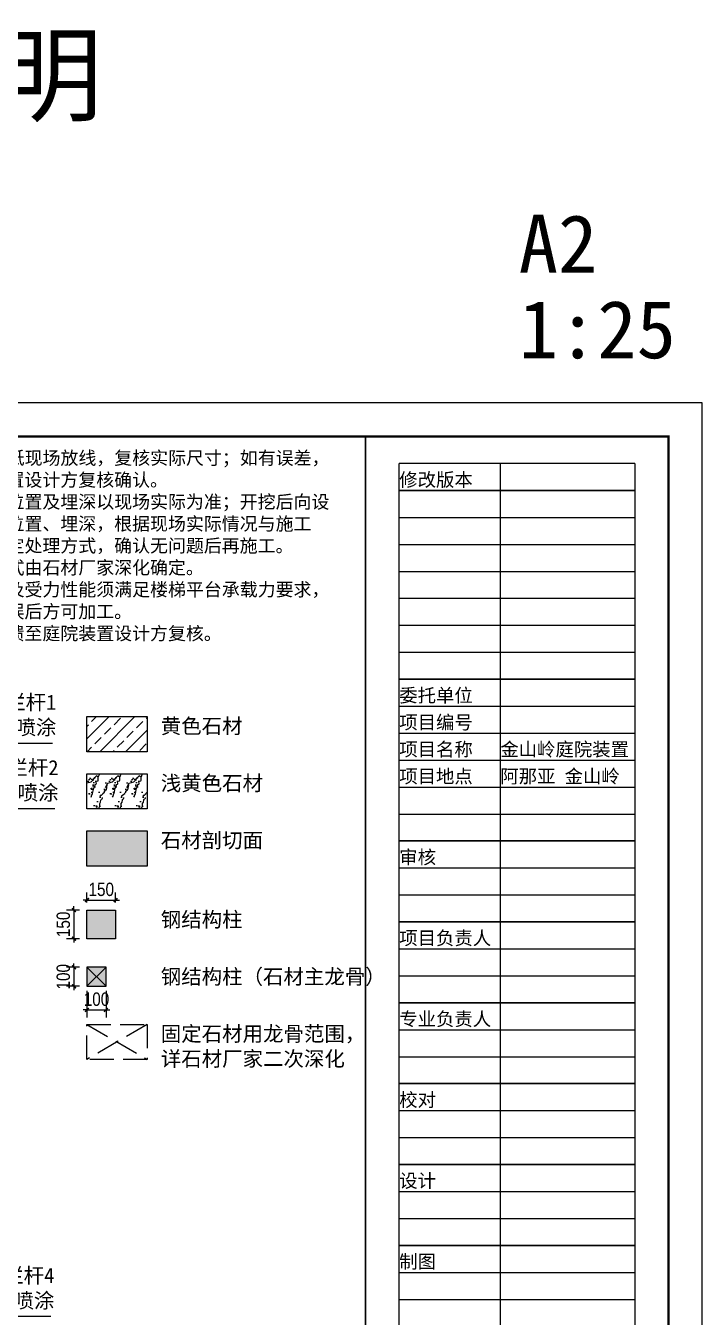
# Model space of a CAD drawing. Extents: x 9928 to 93764, y -101273 to -34887.
# Drawn here: x 32132 to 35681, y -81082 to -74308 of the extents above; entities that cross this region are included whole.
import ezdxf
from ezdxf import colors
from ezdxf.entities.mleader import LeaderData, LeaderLine
from ezdxf.enums import TextEntityAlignment as Align
from ezdxf.math import Vec2, Vec3

# ---------------------------------------------------------------- set-up
doc = ezdxf.new("R2010")
doc.units = 0
doc.header["$LTSCALE"] = 1000
doc.header["$MEASUREMENT"] = 0
doc.linetypes.add('DASH', pattern=[0.35, 0.25, -0.1])
doc.layers.add('_0', color=7, linetype='Continuous', lineweight=25)
for name, color, linetype in [('A-ANNO-DIMS', 6, 'Continuous'), ('A-ANNO-NOTE', 4, 'Continuous'), ('A-FLOR-STRS', 54, 'Continuous'), ('A-FURN-PATT-251', 251, 'Continuous'), ('A-PRTN-PRHT', 216, 'Continuous'), ('S-COLS', 5, 'Continuous'), ('SPACE_HATCH', 8, 'Continuous')]:
    doc.layers.add(name, color=color, linetype=linetype)
doc.layers.add('A-ANNO-NPLT', color=250, linetype='Continuous', plot=False)
doc.styles.add('DIM_T3', font='ARIALN.TTF')
doc.styles.add('EN', font='ARIALN.TTF')
doc.styles.get("Standard").update_dxf_attribs({"font": 'gbenor.shx', "bigfont": 'gbcbig.shx'})
doc.styles.add('TBLK-A1$0$EN', font='')
doc.styles.get('TBLK-A1$0$EN').set_extended_font_data('SimSun')
doc.dimstyles.new('_TCH_ARCH&&20', dxfattribs={"dimtxt": 70, "dimasz": 20, "dimexe": 40, "dimexo": 40, "dimgap": 20, "dimtad": 1, "dimdec": 0, "dimzin": 0, "dimdsep": 46, "dimtxsty": 'DIM_T3', "dimblk": 'ARCHTICK', "dimcen": 0.09, "dimclrd": 6, "dimclre": 6, "dimclrt": 6, "dimazin": 2, "dimtfac": 1, "dimtdec": 0, "dimtix": 1, "dimtmove": 2, "dimatfit": 3, "dimfxl": 100, "dimfxlon": 1, "dimtolj": 1, "dimtzin": 0, "dimarcsym": 0})

# ---------------------------------------------------------------- blocks, each defined once
blk = doc.blocks.new('jiegouzhu 100')
at = {"layer": 'SPACE_HATCH'}
h = blk.add_hatch(color=256, dxfattribs=at)
h.dxf.hatch_style = 1
h.paths.add_polyline_path([(40119.9, -80658.3), (40219.9, -80658.3), (40219.9, -80758.3), (40119.9, -80758.3)])
at = {"layer": 'S-COLS'}
for p, q in [((40119.9, -80658.3), (40219.9, -80758.3)), ((40119.9, -80758.3), (40219.9, -80658.3))]:
    blk.add_line(p, q, dxfattribs=at)
blk.add_lwpolyline([(40119.9, -80658.3), (40119.9, -80758.3), (40219.9, -80758.3), (40219.9, -80658.3)], close=True, dxfattribs=at)
blk = doc.blocks.new('_ArchTick')
at = {"color": 0, "linetype": 'ByBlock', "const_width": 0.4}
blk.add_lwpolyline([(-0.5, -0.5), (0.5, 0.5)], dxfattribs=at)
blk = doc.blocks.new('*D901')
at = {"layer": 'A-ANNO-DIMS', "color": 6, "lineweight": -2, "transparency": 16777216}
for p, q in [((59143.4, -83353.9), (59143.4, -83301.3)), ((59293.4, -83353.9), (59293.4, -83301.3)), ((59143.4, -83341.3), (59123.4, -83341.3)), ((59143.4, -83341.3), (59293.4, -83341.3)), ((59293.4, -83341.3), (59313.4, -83341.3))]:
    blk.add_line(p, q, dxfattribs=at)
at = {"layer": 'Defpoints', "color": 0, "transparency": 16777216}
for p in [(59293.4, -83341.3), (59143.4, -83393.9), (59293.4, -83393.9)]:
    blk.add_point(p, dxfattribs=at)
at = {"layer": 'A-ANNO-DIMS', "color": 6, "lineweight": -2, "transparency": 16777216, "xscale": 20, "yscale": 20, "zscale": 20}
blk.add_blockref('_ArchTick', (59143.4, -83341.3), dxfattribs=at)
at = {"layer": 'A-ANNO-DIMS', "color": 6, "lineweight": -2, "transparency": 16777216, "xscale": 20, "yscale": 20, "zscale": 20, "rotation": 180}
blk.add_blockref('_ArchTick', (59293.4, -83341.3), dxfattribs=at)
at = {"layer": 'A-ANNO-DIMS', "color": 6, "transparency": 16777216, "insert": (59218.4, -83285.6), "char_height": 70, "attachment_point": 5, "style": 'DIM_T3'}
blk.add_mtext('\\A1;150', dxfattribs=at)
blk = doc.blocks.new('*D902')
at = {"layer": 'A-ANNO-DIMS', "color": 6, "lineweight": -2, "transparency": 16777216}
for p, q in [((59075.2, -83393.9), (59075.2, -83373.9)), ((59103.4, -83393.9), (59035.2, -83393.9)), ((59075.2, -83393.9), (59075.2, -83543.9)), ((59103.4, -83543.9), (59035.2, -83543.9)), ((59075.2, -83543.9), (59075.2, -83563.9))]:
    blk.add_line(p, q, dxfattribs=at)
at = {"layer": 'Defpoints', "color": 0, "transparency": 16777216}
for p in [(59143.4, -83393.9), (59075.2, -83543.9), (59143.4, -83543.9)]:
    blk.add_point(p, dxfattribs=at)
at = {"layer": 'A-ANNO-DIMS', "color": 6, "lineweight": -2, "transparency": 16777216, "xscale": 20, "yscale": 20, "zscale": 20}
for p, rotation in [((59075.2, -83393.9), 270), ((59075.2, -83543.9), 90)]:
    blk.add_blockref('_ArchTick', p, dxfattribs=dict(at, rotation=rotation))
at = {"layer": 'A-ANNO-DIMS', "color": 6, "transparency": 16777216, "insert": (59019.5, -83468.9), "char_height": 70, "attachment_point": 5, "rotation": 90, "style": 'DIM_T3'}
blk.add_mtext('\\A1;150', dxfattribs=at)
blk = doc.blocks.new('*D903')
at = {"layer": 'A-ANNO-DIMS', "color": 6, "lineweight": -2, "transparency": 16777216}
for p, q in [((59143.4, -83817.4), (59143.4, -83957.4)), ((59243.4, -83817.4), (59243.4, -83957.4)), ((59143.4, -83917.4), (59123.4, -83917.4)), ((59143.4, -83917.4), (59243.4, -83917.4)), ((59243.4, -83917.4), (59263.4, -83917.4))]:
    blk.add_line(p, q, dxfattribs=at)
at = {"layer": 'Defpoints', "color": 0, "transparency": 16777216}
for p in [(59143.4, -83693.6), (59243.4, -83693.6), (59243.4, -83917.4)]:
    blk.add_point(p, dxfattribs=at)
at = {"layer": 'A-ANNO-DIMS', "color": 6, "lineweight": -2, "transparency": 16777216, "xscale": 20, "yscale": 20, "zscale": 20}
blk.add_blockref('_ArchTick', (59143.4, -83917.4), dxfattribs=at)
at = {"layer": 'A-ANNO-DIMS', "color": 6, "lineweight": -2, "transparency": 16777216, "xscale": 20, "yscale": 20, "zscale": 20, "rotation": 180}
blk.add_blockref('_ArchTick', (59243.4, -83917.4), dxfattribs=at)
at = {"layer": 'A-ANNO-DIMS', "color": 6, "transparency": 16777216, "insert": (59193.4, -83861.7), "char_height": 70, "attachment_point": 5, "style": 'DIM_T3'}
blk.add_mtext('\\A1;100', dxfattribs=at)
blk = doc.blocks.new('*D904')
at = {"layer": 'A-ANNO-DIMS', "color": 6, "lineweight": -2, "transparency": 16777216}
for p, q in [((59103.4, -83693.6), (59035.2, -83693.6)), ((59075.2, -83693.6), (59075.2, -83673.6)), ((59075.2, -83693.6), (59075.2, -83793.6)), ((59103.4, -83793.6), (59035.2, -83793.6)), ((59075.2, -83793.6), (59075.2, -83813.6))]:
    blk.add_line(p, q, dxfattribs=at)
at = {"layer": 'Defpoints', "color": 0, "transparency": 16777216}
for p in [(59143.4, -83693.6), (59075.2, -83793.6), (59143.4, -83793.6)]:
    blk.add_point(p, dxfattribs=at)
at = {"layer": 'A-ANNO-DIMS', "color": 6, "lineweight": -2, "transparency": 16777216, "xscale": 20, "yscale": 20, "zscale": 20}
for p, rotation in [((59075.2, -83693.6), 270), ((59075.2, -83793.6), 90)]:
    blk.add_blockref('_ArchTick', p, dxfattribs=dict(at, rotation=rotation))
at = {"layer": 'A-ANNO-DIMS', "color": 6, "transparency": 16777216, "insert": (59019.5, -83743.6), "char_height": 70, "attachment_point": 5, "rotation": 90, "style": 'DIM_T3'}
blk.add_mtext('\\A1;100', dxfattribs=at)
blk = doc.blocks.new('_DotSmall')
at = {"color": 0, "linetype": 'ByBlock', "const_width": 0.5}
blk.add_lwpolyline([(-0.0625, 0, 1), (0.0625, 0, 1)], format="xyb", close=True, dxfattribs=at)
blk = doc.blocks.new('alsidufhasdf')
at = {"layer": 'A-ANNO-NOTE', "const_width": 12.5, "flags": 128}
blk.add_lwpolyline([(-69970.8, -65800.3), (-69970.8, -51475.3), (-80015.8, -51475.3), (-80015.8, -65800.3)], close=True, dxfattribs=at)
at = {"layer": 'A-ANNO-NOTE', "const_width": 8.75, "flags": 128}
blk.add_lwpolyline([(-71544.3, -56795.3), (-71544.3, -51475.3)], dxfattribs=at)
at = {"layer": 'A-ANNO-NOTE', "const_width": 8.75}
for points in [[(-71369.3, -51755.3), (-70145.8, -51755.3)], [(-71369.3, -52735.3), (-70145.8, -52735.3)], [(-71369.3, -53575.3), (-70145.8, -53575.3)], [(-71369.3, -53995.3), (-70145.8, -53995.3)], [(-71369.3, -54415.3), (-70145.8, -54415.3)], [(-71369.3, -54835.3), (-70145.8, -54835.3)], [(-71369.3, -55255.3), (-70145.8, -55255.3)], [(-71369.3, -55675.3), (-70145.8, -55675.3)]]:
    blk.add_lwpolyline(points, dxfattribs=at)
at = {"layer": 'A-ANNO-NPLT'}
for p, q in [((-70145.8, -51615.3), (-71369.3, -51615.3)), ((-70844.3, -51615.3), (-70844.3, -56655.3)), ((-71369.3, -51755.3), (-70145.8, -51755.3)), ((-71369.3, -51895.3), (-70145.8, -51895.3)), ((-71369.3, -52035.3), (-70145.8, -52035.3)), ((-71369.3, -52175.3), (-70145.8, -52175.3)), ((-71369.3, -52315.3), (-70145.8, -52315.3)), ((-71369.3, -52455.3), (-70145.8, -52455.3)), ((-71369.3, -52595.3), (-70145.8, -52595.3)), ((-71369.3, -52735.3), (-70145.8, -52735.3)), ((-71369.3, -52875.3), (-70145.8, -52875.3)), ((-71369.3, -53015.3), (-70145.8, -53015.3)), ((-71369.3, -53155.3), (-70145.8, -53155.3)), ((-71369.3, -53295.3), (-70145.8, -53295.3)), ((-71369.3, -53435.3), (-70145.8, -53435.3)), ((-71369.3, -53575.3), (-70145.8, -53575.3)), ((-71369.3, -53715.3), (-70145.8, -53715.3)), ((-71369.3, -53855.3), (-70145.8, -53855.3)), ((-71369.3, -53995.3), (-70145.8, -53995.3)), ((-71369.3, -54135.3), (-70145.8, -54135.3)), ((-71369.3, -54275.3), (-70145.8, -54275.3)), ((-71369.3, -54415.3), (-70145.8, -54415.3)), ((-71369.3, -54555.3), (-70145.8, -54555.3)), ((-71369.3, -54695.3), (-70145.8, -54695.3)), ((-71369.3, -54835.3), (-70145.8, -54835.3)), ((-71369.3, -54975.3), (-70145.8, -54975.3)), ((-71369.3, -55115.3), (-70145.8, -55115.3)), ((-71369.3, -55255.3), (-70145.8, -55255.3)), ((-71369.3, -55395.3), (-70145.8, -55395.3)), ((-71369.3, -55535.3), (-70145.8, -55535.3)), ((-71369.3, -55815.3), (-70145.8, -55815.3)), ((-71369.3, -55955.3), (-70145.8, -55955.3)), ((-71369.3, -55955.3), (-70145.8, -55955.3))]:
    blk.add_line(p, q, dxfattribs=at)
blk.add_lwpolyline([(-69795.8, -66000.3), (-69795.8, -51300.3), (-80190.8, -51300.3), (-80190.8, -66000.3)], close=True, dxfattribs=at)
for points in [[(-71369.3, -56655.3), (-71369.3, -51615.3)], [(-70145.8, -51615.3), (-70145.8, -56655.3)]]:
    blk.add_lwpolyline(points, dxfattribs=at)
at = {"layer": 'A-ANNO-NOTE', "style": 'TBLK-A1$0$EN'}
for s, p in [('修改版本', (-71369.3, -51755.3)), ('委托单位', (-71369.3, -52875.3)), ('项目编号', (-71369.3, -53015.3)), ('项目名称', (-71369.3, -53155.3)), ('金山岭庭院装置', (-70844.3, -53155.3)), ('项目地点', (-71369.3, -53295.3)), ('阿那亚 金山岭', (-70844.3, -53295.3)), ('审核', (-71369.3, -53715.3)), ('项目负责人', (-71369.3, -54135.3)), ('专业负责人', (-71369.3, -54555.3)), ('校对', (-71369.3, -54975.3)), ('设计', (-71369.3, -55395.3)), ('制图', (-71369.3, -55815.3))]:
    blk.add_text(s, height=70, dxfattribs=at).set_placement(p, align=Align.BOTTOM_LEFT)
at = {"layer": 'A-ANNO-NOTE', "char_height": 300, "attachment_point": 1, "style": 'DIM_T3'}
for s, insert in [('{\\fSimSun|b0|i0|c134|p2;A2}', (-70748.7, -50324.1)), ('{\\fSimSun|b0|i0|c134|p2;1:25}', (-70748.7, -50769))]:
    blk.add_mtext_dynamic_manual_height_columns(s, width=5992.162, gutter_width=1500, heights=[0], dxfattribs=dict(at, insert=insert))
blk = doc.blocks.new('zhushi')
at = {"layer": 'A-ANNO-NOTE', "insert": (72990.3, -89836.6), "char_height": 69, "width": 2885.372, "attachment_point": 1, "style": 'EN'}
blk.add_mtext('{\\fSimSun|b0|i0|c134|p2;注：1、施工前须依据图纸现场放线，复核实际尺寸；如有误差，  \\P       须反馈至庭院装置设计方复核确认。\\P    2、水井、地下管线位置及埋深以现场实际为准；开挖后向设\\P       计方反馈其具体位置、埋深，根据现场实际情况与施工 \\P       实际经验共同商定处理方式，确认无问题后再施工。\\P    3、石材具体安装方式由石材厂家深化确定。\\P    4、石材尺度、强度及受力性能须满足楼梯平台承载力要求，\\P       并经厂家确认无误后方可加工。\\P       如需调整，请反馈至庭院装置设计方复核。}', dxfattribs=at)
blk = doc.blocks.new('tuli')
at = {"layer": 'A-FURN-PATT-251'}
h = blk.add_hatch(dxfattribs=at)
h.set_pattern_fill('ANSI33', color=256, scale=29.970074)
h.set_pattern_definition([(45, (48170.99, -42952.51), (-67.28473, 67.28473), []), (45, (48238.27, -42952.51), (-67.28473, 67.28473), [47.5775, -23.78875])])
h.paths.add_polyline_path([(59143.4, -82563.3), (59143.4, -82379.2), (59458.8, -82379.2), (59458.8, -82563.3)])
h = blk.add_hatch(dxfattribs=at)
h.set_pattern_fill('大理石', color=256, scale=37.462592)
h.set_pattern_definition([(41.98721, (48264.644, -42939.663), (224.77555, 168.581669), [3.60005, -752.4114]), (68.19859, (48211.126, -42945.283), (112.387777, 337.163331), [12.96914, -894.8709]), (60.945396, (48208.45, -42951.705), (112.3877695, 168.58167), [5.51, -1151.59293]), (90, (48211.13, -42946.89), (112.38778, -7e-15), [1.60554, -166.9761]), (71.56505, (48263.574, -42942.875), (2e-07, 168.581666), [3.38477, -352.0166]), (171.469234, (48263.574, -42942.875), (-112.3877766, 1e-06), [5.41167, -1131.03934]), (79.2157, (48256.081, -42953.31), (112.3877776, 674.3266623), [11.44084, -1189.84726]), (62.132996, (48171.523, -42901.9333), (449.55110256, 842.90833084), [26.33417, -5503.84107]), (0, (48173.14, -42877.22), (0, 168.58167), [0, -112.38778]), (64.983107, (48245.913, -42846.542), (224.7755546, 505.7449962), [17.7176, -1842.6311]), (81.43911, (48289.2624, -42913.172), (224.77555363, 1517.23498), [25.16626, -5259.74864]), (82.874984, (48227.1816, -42897.9195), (112.3877703, 842.9083284), [12.94427, -2705.3534]), (76.75948, (48215.943, -42933.2413), (112.3877781, 505.7449961), [28.03954, -2916.1126]), (0, (48198.42, -42933.16), (0, 168.58167), [0, -112.38778]), (0, (48200.23, -42934.96), (0, 168.58167), [0, -112.38778]), (0, (48212.87, -42925.94), (0, 168.58167), [0, -112.38778]), (0, (48209.26, -42906.09), (0, 168.58167), [0, -112.38778]), (59.036243, (48222.365, -42905.947), (112.387768, 168.5816703), [9.36182, -1956.6213]), (0, (48227.17, -42898.23), (0, 168.58167), [0, -112.38778]), (0, (48212.87, -42904.29), (0, 168.58167), [0, -112.38778]), (0, (48218.29, -42893.46), (0, 168.58167), [0, -112.38778]), (0, (48212.87, -42909.7), (0, 168.58167), [0, -112.38778]), (50.19443, (48278.024, -42921.2), (112.387777, 168.581666), [4.1799, -873.5967]), (90, (48278.02, -42926.02), (112.38778, -7e-15), [4.8166, -163.76504]), (43.66778, (48272.137, -42931.636), (337.1633313, 337.1633304), [8.13843, -1700.9319]), (90, (48272.14, -42933.24), (112.38778, -7e-15), [1.60554, -166.9761]), (39.80557, (48267.32, -42937.255), (224.7755486, 168.581672), [6.26983, -1310.39506]), (0, (48250.79, -42925.94), (0, 168.58167), [0, -112.38778]), (0, (48278.27, -42920.85), (0, 168.58167), [0, -112.38778]), (0, (48278.27, -42920.85), (0, 168.58167), [0, -112.38778]), (29.357753, (48280.7, -42917.989), (337.16333, 168.5816665), [9.8246, -1021.75807]), (0, (48277.88, -42909.7), (0, 168.58167), [0, -112.38778]), (146.30993, (48245.913, -42846.542), (-224.7755554, 168.5816626), [11.5777, -1204.08196]), (8.130102, (48233.604, -42869.02), (1123.8777621, 168.5816645), [11.3529, -2372.75188]), (47.862405, (48208.45, -42872.231), (449.5511082, 505.7449961), [15.1561, -3167.6213]), (14.620874, (48183.832, -42878.653), (674.3266602, 168.5816725), [25.44216, -2645.98477]), (0, (48193, -42868.2), (0, 168.58167), [0, -112.38778]), (18.43495, (48228.787, -42885.075), (449.551108, 168.581665), [5.07716, -1061.1269]), (16.69924, (48233.604, -42883.47), (112.387775, 9e-06), [2.7937, -583.8877]), (101.093723, (48236.2796, -42882.667), (-224.775556, 1180.0716475), [13.90696, -2906.5538]), (0, (48221.9, -42875.41), (0, 168.58167), [0, -112.38778]), (0, (48233.54, -42868.7), (0, 168.58167), [0, -112.38778]), (0, (48218.29, -42888.04), (0, 168.58167), [0, -112.38778]), (0, (48203.84, -42851.95), (0, 168.58167), [0, -112.38778]), (0, (48198.42, -42859.17), (0, 168.58167), [0, -112.38778]), (44.144903, (48227.1816, -42848.9505), (337.1633316, 337.163331), [12.6788, -2649.868]), (54.582945, (48218.6187, -42860.992), (112.3877773, 168.58166484), [14.7757, -3088.12435]), (0, (48227.33, -42848.84), (0, 168.58167), [0, -112.38778]), (0, (48211.06, -42857.37), (0, 168.58167), [0, -112.38778]), (0, (48227.33, -42848.84), (0, 168.58167), [0, -112.38778]), (0, (48218.64, -42861.25), (0, 168.58167), [0, -112.38778]), (75.06858, (48244.842, -42867.414), (112.387777, 505.744997), [4.1541, -868.20963]), (90, (48245.91, -42863.4), (112.38778, -7e-15), [16.85817, -151.7235]), (50.19443, (48265.715, -42792.757), (112.387777, 168.581666), [4.1799, -873.5967]), (0, (48234.54, -42828.5), (0, 168.58167), [0, -112.38778]), (0, (48238.15, -42830.3), (0, 168.58167), [0, -112.38778]), (0, (48223.7, -42826.69), (0, 168.58167), [0, -112.38778]), (0, (48241.76, -42806.84), (0, 168.58167), [0, -112.38778]), (53.130102, (48253.405, -42816.84), (112.3877772, 168.5816654), [8.0277, -1677.7889]), (90, (48253.4, -42830.49), (112.38778, -7e-15), [13.6471, -154.93458]), (0, (48253.42, -42830.22), (0, 168.58167), [0, -112.38778]), (23.19859, (48261.968, -42794.362), (337.163331, 168.581666), [4.0758, -851.844]), (66.03751, (48260.898, -42796.77), (112.387777, 337.16333), [2.63546, -550.81016]), (66.03751, (48259.828, -42799.18), (112.387777, 337.16333), [2.63546, -550.81016]), (81.869898, (48258.222, -42810.4175), (112.3877775, 842.9083276), [11.3529, -2372.75188]), (90, (48268.39, -42789.55), (112.38778, -7e-15), [4.01385, -164.5678]), (0, (48256.05, -42783.93), (0, 168.58167), [0, -112.38778])])
h.paths.add_polyline_path([(59143.4, -82863), (59143.4, -82678.9), (59458.8, -82678.9), (59458.8, -82863)])
h = blk.add_hatch(color=253, dxfattribs=at)
h.dxf.hatch_style = 1
h.paths.add_polyline_path([(59143.4, -83162.7), (59143.4, -82978.6), (59458.8, -82978.6), (59458.8, -83162.7)])
at = {"layer": 'SPACE_HATCH'}
h = blk.add_hatch(color=256, dxfattribs=at)
h.dxf.hatch_style = 1
h.paths.add_polyline_path([(59143.4, -83543.9), (59143.4, -83393.9), (59293.4, -83393.9), (59293.4, -83543.9)])
at = {"layer": 'A-FLOR-STRS'}
for points in [[(59143.4, -82563.3), (59143.4, -82379.2), (59458.8, -82379.2), (59458.8, -82563.3)], [(59143.4, -82863), (59143.4, -82678.9), (59458.8, -82678.9), (59458.8, -82863)]]:
    blk.add_lwpolyline(points, close=True, dxfattribs=at)
at = {"layer": 'A-PRTN-PRHT', "linetype": 'DASH', "ltscale": 0.5}
for p, q in [((59143.4, -83993.3), (59458.8, -84177.4)), ((59458.8, -83993.3), (59143.4, -84177.4))]:
    blk.add_line(p, q, dxfattribs=at)
at = {"layer": 'A-PRTN-PRHT'}
blk.add_lwpolyline([(59143.4, -83162.7), (59143.4, -82978.6), (59458.8, -82978.6), (59458.8, -83162.7)], close=True, dxfattribs=at)
at = {"layer": 'A-PRTN-PRHT', "linetype": 'DASH', "ltscale": 0.5}
blk.add_lwpolyline([(59143.4, -84177.4), (59143.4, -83993.3), (59458.8, -83993.3), (59458.8, -84177.4)], close=True, dxfattribs=at)
at = {"layer": 'S-COLS'}
blk.add_lwpolyline([(59143.4, -83543.9), (59143.4, -83393.9), (59293.4, -83393.9), (59293.4, -83543.9)], close=True, dxfattribs=at)
at = {"layer": '_0'}
blk.add_blockref('jiegouzhu 100', (19023.5, -3035.3), dxfattribs=at)
at = {"layer": 'A-ANNO-NOTE', "char_height": 78.671, "attachment_point": 1, "style": 'EN'}
for s, insert, width in [('{\\fSimSun|b0|i0|c134|p2;黄色石材}', (59530.7, -82389.1), 639.258), ('{\\fSimSun|b0|i0|c134|p2;浅黄色石材}', (59530.7, -82688.8), 639.258), ('{\\fSimSun|b0|i0|c134|p2;石材剖切面}', (59530.7, -82988.5), 639.258), ('{\\fSimSun|b0|i0|c134|p2;钢结构柱}', (59530.7, -83403.8), 639.258), ('{\\fSimSun|b0|i0|c134|p2;钢结构柱（石材主龙骨）}', (59530.7, -83703.5), 1275.523), ('{\\fSimSun|b0|i0|c134|p2;固定石材用龙骨范围，\\P详石材厂家二次深化}', (59530.7, -84003.2), 1196.525)]:
    blk.add_mtext(s, dxfattribs=dict(at, insert=insert, width=width))
at = {"layer": 'A-ANNO-DIMS'}
for base, p1, p2, picture, middle in [((59293.4, -83341.3), (59143.4, -83393.9), (59293.4, -83393.9), '*D901', (59218.4, -83285.6)), ((59243.4, -83917.4), (59143.4, -83693.6), (59243.4, -83693.6), '*D903', (59193.4, -83861.7))]:
    dim = blk.add_linear_dim(base=base, p1=p1, p2=p2, dimstyle='_TCH_ARCH&&20', dxfattribs=at)
    dim.commit()
    dim.dimension.update_dxf_attribs({"geometry": picture, "text_midpoint": middle})
for base, p1, p2, picture, middle in [((59075.2, -83543.9), (59143.4, -83393.9), (59143.4, -83543.9), '*D902', (59019.5, -83468.9)), ((59075.2, -83793.6), (59143.4, -83693.6), (59143.4, -83793.6), '*D904', (59019.5, -83743.6))]:
    dim = blk.add_linear_dim(base=base, p1=p1, p2=p2, angle=90, dimstyle='_TCH_ARCH&&20', dxfattribs=at)
    dim.commit()
    dim.dimension.update_dxf_attribs({"geometry": picture, "text_midpoint": middle})

msp = doc.modelspace()

# ---------------------------------------------------------------- block references
msp.add_blockref('tuli', (-26691, 4447.4))
at = {"layer": 'A-ANNO-DIMS', "xscale": 1.010204081632657, "yscale": 1.010204081632657, "zscale": 1.010204081632657}
msp.add_blockref('alsidufhasdf', (106188.7, -24462.1), dxfattribs=at)
at = {"layer": 'A-ANNO-DIMS'}
msp.add_blockref('zhushi', (-41947.3, 13296.1), dxfattribs=at)

# ---------------------------------------------------------------- texts
at = {"layer": 'A-ANNO-NOTE', "insert": (32534.6, -74366.6), "char_height": 400, "attachment_point": 3}
msp.add_mtext_dynamic_manual_height_columns('{\\fSimSun|b0|i0|c134|p2;二层平面材质/说明}', width=7852.466, gutter_width=1750, heights=[0], dxfattribs=at)

# ---------------------------------------------------------------- leaders
at = {"layer": 'A-ANNO-NOTE'}
ml = msp.add_multileader_mtext('Standard', dxfattribs=at)
ml.set_content('{\\fSimSun|b0|i0|c134|p2;圆钢栏杆1\\P黑色哑光氟碳喷涂}', color=256)
ml.set_leader_properties()
ml.set_arrow_properties(name='DOTSMALL')
ml.build(insert=Vec2(0, 0))
ml.multileader.update_dxf_attribs({"text_left_attachment_type": 5, "text_right_attachment_type": 5, "dogleg_length": 81.8, "arrow_head_size": 69.3})
ctx = ml.context
ctx.base_point, ctx.char_height, ctx.arrow_head_size, ctx.landing_gap_size, ctx.plane_origin = Vec3(31399.6, -78070.4), 78.75, 69.3, 4.72, Vec3(23899.2, -78737.6)
ctx.left_attachment, ctx.right_attachment, ctx.text_align_type = 5, 5, 2
notes = []
notes.append((ctx, [(1, (1, 1, 0), (29852.4, -78070.4), (1, 0), 1547.2, [(0, [(29697.2, -78282.1)], 0, [])])]))
ctx.mtext.insert, ctx.mtext.alignment, ctx.mtext.flow_direction = Vec3(32291.7, -77816.9), 3, 5
ml = msp.add_multileader_mtext('Standard', dxfattribs=at)
ml.set_content('{\\fSimSun|b0|i0|c134|p2;圆钢栏杆2\\P黑色哑光氟碳喷涂}', color=256)
ml.set_leader_properties()
ml.set_arrow_properties(name='DOTSMALL')
ml.build(insert=Vec2(0, 0))
ml.multileader.update_dxf_attribs({"text_left_attachment_type": 5, "text_right_attachment_type": 5, "dogleg_length": 81.8, "arrow_head_size": 69.3})
ctx = ml.context
ctx.base_point, ctx.char_height, ctx.arrow_head_size, ctx.landing_gap_size, ctx.plane_origin = Vec3(31411.1, -78413.3), 78.75, 69.3, 4.72, Vec3(23284.5, -79031)
ctx.left_attachment, ctx.right_attachment, ctx.text_align_type = 5, 5, 2
notes.append((ctx, [(1, (1, 1, 0), (29237.7, -78413.3), (1, 0), 2173.5, [(0, [(29082.5, -78575.4)], 0, [])])]))
ctx.mtext.insert, ctx.mtext.alignment, ctx.mtext.flow_direction = Vec3(32303.2, -78159.8), 3, 5
ml = msp.add_multileader_mtext('Standard', dxfattribs=at)
ml.set_content('{\\fSimSun|b0|i0|c134|p2;圆钢栏杆4\\P黑色哑光氟碳喷涂}', color=256)
ml.set_leader_properties()
ml.set_arrow_properties(name='DOTSMALL')
ml.build(insert=Vec2(0, 0))
ml.multileader.update_dxf_attribs({"text_left_attachment_type": 5, "text_right_attachment_type": 5, "dogleg_length": 81.8, "arrow_head_size": 69.3})
ctx = ml.context
ctx.base_point, ctx.char_height, ctx.arrow_head_size, ctx.landing_gap_size, ctx.plane_origin = Vec3(31389.3, -81077.2), 78.75, 69.3, 4.72, Vec3(23899.2, -81744.4)
ctx.left_attachment, ctx.right_attachment, ctx.text_align_type = 5, 5, 2
notes.append((ctx, [(1, (1, 1, 0), (29244.3, -81077.2), (1, 0), 2145.1, [(0, [(29089.1, -81288.9)], 0, [])])]))
ctx.mtext.insert, ctx.mtext.alignment, ctx.mtext.flow_direction = Vec3(32281.4, -80823.7), 3, 5
for ctx, leaders in notes:
    for number, flags, end, landing, length, lines in leaders:
        leader = LeaderData()
        leader.index, (leader.has_last_leader_line, leader.has_dogleg_vector, leader.attachment_direction) = number, flags
        leader.last_leader_point, leader.dogleg_vector, leader.dogleg_length = Vec3(end), Vec3(landing), length
        for number, points, colour, breaks in lines:
            line = LeaderLine()
            line.index, line.vertices, line.color, line.breaks = number, Vec3.list(points), colors.encode_raw_color(colour), breaks
            leader.lines.append(line)
        ctx.leaders.append(leader)

doc.saveas('drawing.dxf')
